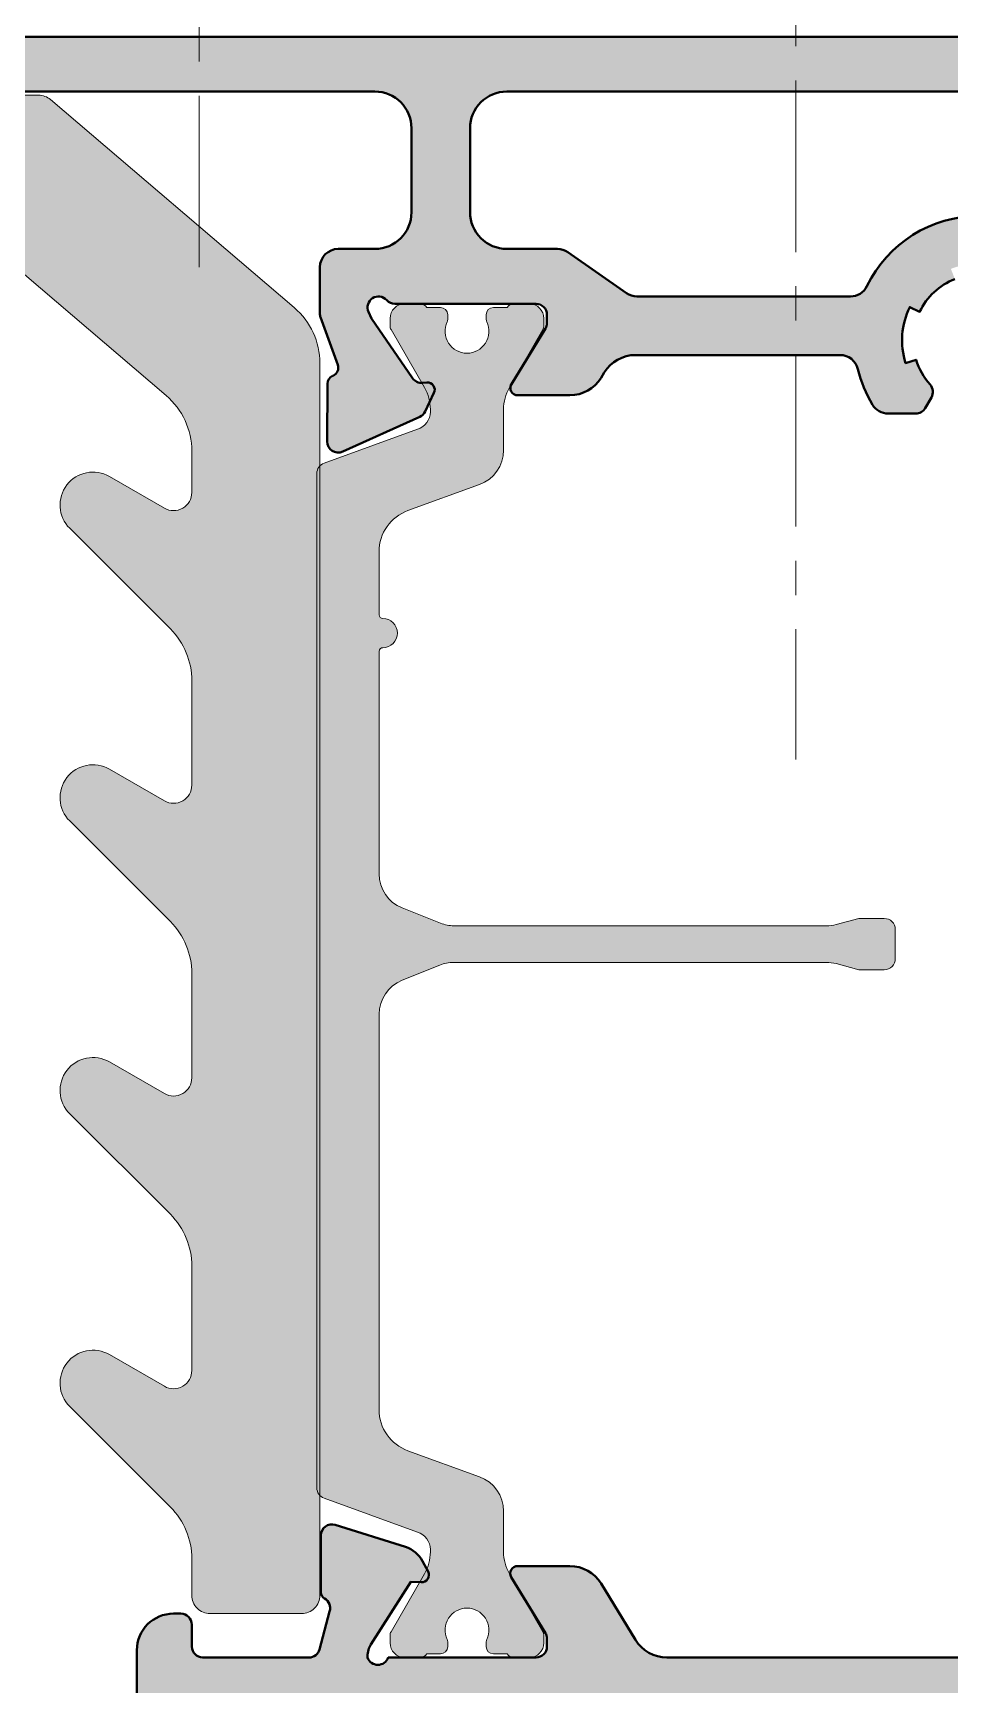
# Model space of a CAD drawing. Header units: millimetres. Extents: x -576 to 4430, y -1196 to 2690.
# Drawn here: x 66.29 to 91.33, y -716.39 to -671.24 of the extents above; entities that cross this region are included whole.
import ezdxf

# ---------------------------------------------------------------- set-up
doc = ezdxf.new("R2010")
doc.units = ezdxf.units.MM
doc.header["$LTSCALE"] = 0.25
doc.header["$MEASUREMENT"] = 0
doc.linetypes.add('CENTER', pattern=[2, 1.25, -0.25, 0.25, -0.25])
for name, color, linetype, lineweight in [('01_Aluminum', 4, 'Continuous', 40), ('01_Axis', 1, 'CENTER', 15), ('01_Fill Plastic', 253, 'Continuous', 0), ('01_Fill Polyamide', 10, 'Continuous', 0), ('01_Plastic', 3, 'Continuous', 20), ('01_Polyamide [Thin]', 201, 'Continuous', 18)]:
    doc.layers.add(name, color=color, linetype=linetype, lineweight=lineweight)
doc.layers.add('01_Fill Aluminum', color=7, linetype='Continuous', lineweight=0, true_color=0xdcdcdc)

msp = doc.modelspace()

# ---------------------------------------------------------------- hatches: boundary and pattern name
at = {"layer": '01_Fill Aluminum', "ltscale": 0.25}
h = msp.add_hatch(color=256, dxfattribs=at)
h.dxf.hatch_style = 1
h.paths.add_polyline_path([(80.27866604985957, -679.3173290119674, 0.1378721067477793), (80.3226008106767, -679.161026122414), (80.3226008106767, -678.9398327739599, 0.4142135623676329), (80.02260081068289, -678.6398327739593), (76.16981440689506, -678.6398327738874, -0.2134110148062486), (75.9462158350625, -678.5398419703573, 0.8554596718237111), (75.44852795090355, -678.8618597342983), (75.52987527951973, -679.0445688258309), (76.65434119402289, -680.6733254020891, 0.2679491924330051), (76.92538789700393, -680.8019087789474), (77.04048268040697, -680.7926069422573, -0.5773502691925145), (77.23729173614538, -681.077679206045), (76.99657252555971, -681.5851020935651, -0.1779757333222572), (76.84876139599601, -681.7300383566688), (74.73974829786766, -682.6802642290053, -0.5444665942506989), (74.31827078823426, -682.4039753469664), (74.32872788701661, -680.8250471081582, -0.3039838199159151), (74.4754639259927, -680.6085075774571, 0.4027377512036325), (74.60844645195994, -680.3111496252571), (74.14030584087504, -679.0092829997142, -0.08651792874409403), (74.12260876811615, -678.9077638065022), (74.12263144353801, -677.639823860195, -0.4142083235018026), (74.62263144196459, -677.1398328020308), (75.62264038828198, -677.139832799044, 0.4142135614982951), (76.6226403852952, -676.139832799044), (76.6226403852952, -673.8395750688045, 0.4142135623731138), (75.6226403852952, -672.8395750688045), (61.42287843453687, -672.8395750688054, 0.4142135623726933), (61.1228784345376, -673.1395750688047), (61.12287843453578, -674.5395750688043, 0.4142135623732545), (61.42287843453687, -674.839575068805), (62.32287843453832, -674.8395750688059, -0.4142135623728724), (62.62287843453578, -675.1395750688042), (62.62287843453578, -675.5395750688052, -0.41421356237305), (62.32287843453651, -675.839575068805), (59.32287843453651, -675.8395750688054, -0.4142135623727211), (58.62287843453578, -675.1395750688065, -0.4142135623737032), (58.92287843453687, -674.839575068805), (59.62287843453578, -674.8395750688054, 0.4142135623732862), (59.92287843453687, -674.5395750688043), (59.92287843453687, -673.3395750688054, 0.4142135623730744), (59.22287843453796, -672.6395750688051), (53.02287843453723, -672.6395750688047, 0.4142135623731159), (52.32287843453651, -673.339575068805), (52.32287843453651, -674.5395750688052, 0.4142135623730949), (52.6228784345376, -674.8395750688054), (53.32287843453832, -674.8395750688054, -0.4142135623737612), (53.6228784345376, -675.1395750688065, -0.414213562372429), (52.92287843453687, -675.8395750688054), (51.42287843453687, -675.8395750688054, -0.4142135623730949), (51.1228784345376, -675.5395750688061), (51.1228784345376, -671.6395750688047, -0.4142135623730949), (51.42287843453687, -671.3395750688054), (132.8228785366637, -671.3395750688054, -0.4142135623732348), (133.122878536672, -671.6395750688147), (133.1228785366702, -675.539575068823, -0.4142135623730869), (132.8228785366709, -675.8395750688231), (131.3228785366709, -675.8395750688227, -0.4142135623737403), (130.6228785366702, -675.1395750688206, -0.4142135623725037), (130.9228785366695, -674.8395750688222), (131.6228785366702, -674.8395750688227, 0.4142135623728406), (131.9228785366695, -674.5395750688239), (131.9228785366713, -673.3395750688231, 0.4142135623734309), (131.2228785366724, -672.639575068822), (125.0228785366717, -672.6395750688197, 0.4142135623732056), (124.3228785366709, -673.3395750688195), (124.3228785366709, -674.5395750688193, 0.4142135623730916), (124.622878536672, -674.8395750688195), (125.3228785366709, -674.8395750688195, -0.4142135623728767), (125.6228785366702, -675.1395750688192, -0.4142135623734905), (124.9228785366695, -675.83957506882), (121.9228785366713, -675.8395750688181, -0.4142135623729176), (121.6228785366702, -675.539575068818), (121.6228785366702, -675.1395750688174, -0.4142135623730215), (121.9228785366695, -674.8395750688186), (122.8228785366709, -674.8395750688186, 0.4142135623730199), (123.1228785366702, -674.5395750688189), (123.1228785366702, -673.1395750688183, 0.4142135623728096), (122.8228785366709, -672.8395750688186), (108.6231165859144, -672.8395750688045, 0.4142135623733812), (107.6231165859126, -673.8395750688045), (107.6231165859126, -676.139832799044, 0.4142135614982954), (108.6231165829258, -677.139832799044), (109.6231255291632, -677.1398328020308, -0.4142083235022219), (110.1231255275898, -677.6398238601963), (110.1231482030098, -678.9077638069542, -0.08651792874384324), (110.1054511302527, -679.0092830001657), (109.6373105193279, -680.3111496252558, 0.392792801985735), (109.7628647011743, -680.6053519731553), (109.7776173491193, -680.6119202752051, -0.2944133975750202), (109.9170290842731, -680.82504710816), (109.9274861830536, -682.4039753469673, -0.5486187866263892), (109.5025107430911, -682.6786882198743), (107.3969955752937, -681.7300383566688, -0.17797573332234), (107.2491844457281, -681.5851020935651), (107.0084652351425, -681.077679206045, -0.7175489517992584), (107.2537029549521, -680.7888022207375, 0.3297694723300743), (107.591415777265, -680.67332540209), (108.7158816917681, -679.0445688258309), (108.797208945477, -678.8619048232816, 0.8555309015851146), (108.2995411362072, -678.53984197038, -0.2134110148374367), (108.0759425642909, -678.6398327739593), (104.2231561605322, -678.6398327739593, 0.4142135623730951), (103.9231561605311, -678.9398327739599), (103.9231561605311, -679.1610261224108, 0.137872106747556), (103.9670909213501, -679.3173290119643), (104.893866319987, -680.8356308475912, -0.5855240683198095), (104.7231561605322, -681.1398327739593), (103.2975729271066, -681.1398327739593, -0.2848632300077674), (102.3975899285879, -680.5913819867213, 0.2837052386889449), (101.503782403769, -680.0398327739643), (95.91761167792265, -680.0398327739643, 0.3475404855726987), (95.43110742252156, -680.4244481585446, -0.07784576050837339), (95.03273299567354, -681.3984534636851, -0.2625904575075572), (94.60481321483803, -681.6398327739611), (93.85048813725643, -681.6398327739611, -0.2679491924305577), (93.59068051612212, -681.4898327739619), (93.42171671929373, -681.1971788932163, -0.3253046293168365), (93.45886064687784, -680.8461294476177, 0.1092393233083251), (93.84290953601794, -680.1703920878994), (94.12958137775331, -680.2588186402239, 0.189210208395359), (94.0149131081971, -678.728676921812), (93.74462244782535, -678.858842043547, 0.1892102083956587), (92.7804923294616, -677.9642600264), (92.89009463677121, -677.6849979018065, 0.1892102083952774), (91.35566233443478, -677.6849979018065), (91.4652646417444, -677.9642600264009, 0.1892102083956163), (90.50113452337882, -678.8588420435493), (90.23084386300889, -678.728676921813, 0.1892102083956132), (90.11617559345268, -680.258818640223), (90.40284743518805, -680.1703920879012, 0.1092393233037577), (90.78689632433179, -680.8461294475736, -0.3253046293234334), (90.824040251925, -681.1971788931972), (90.65507645508569, -681.4898327739614, -0.2679491924307232), (90.39526883395138, -681.6398327739611), (89.64094375634795, -681.6398327739611, -0.2625904575561551), (89.21302397531235, -681.3984534635205, -0.07784576048274099), (88.81464954869716, -680.424448158585, 0.3475404855950987), (88.32814529328334, -680.0398327739643), (82.7419745674406, -680.0398327739643, 0.2614125764223711), (81.88842377016681, -680.518823142122), (81.80173484137686, -680.6608424058016, -0.261412576422371), (80.94818404410125, -681.1398327739593), (79.52260081067561, -681.1398327739593, -0.5855240683201018), (79.35189065122086, -680.8356308475908)])
h.paths.add_polyline_path([(88.61289273051352, -678.4398327739649, 0.287489672951902), (89.06289090422888, -678.1577814919068, -0.6267831705389072), (95.18286606697166, -678.1577814919054, 0.287489672951751), (95.63286424068883, -678.4398327739644), (101.4670318577746, -678.4398327739649, 0.1539147210597713), (101.7538200759491, -678.3494087961097), (103.3521348354561, -677.2302567530722, -0.1539147225107782), (103.6389230564646, -677.1398327752171), (105.023098692539, -677.1398327830651, 0.4142135640337475), (106.0230986982087, -676.1398327830651), (106.0230986982087, -673.839575068805, 0.4142135623730949), (105.0230986982087, -672.8395750688045), (79.22265827299907, -672.8395750688045, 0.4142135623730949), (78.22265827299907, -673.839575068805), (78.22265827299907, -676.1398327830651, 0.4141967564981187), (79.22260089381325, -677.1398327814189), (80.60683391533621, -677.1398327752171, -0.1539147222063635), (80.89362213575168, -677.2302567530727), (82.49193689525873, -678.3494087961097, 0.1539147210597521), (82.77872511343321, -678.4398327739649)], flags=16)
h = msp.add_hatch(color=256, dxfattribs=at)
h.dxf.hatch_style = 1
h.paths.add_polyline_path([(74.12287843452305, -717.6398327741889, 0.4142135623730951), (73.82287843452377, -717.3398327741892), (70.92287843452414, -717.3398327741892, 0.4142135623730951), (70.62287843452305, -717.6398327741898), (70.62287843452305, -719.0398327741894, -0.4742974360923657), (70.26307081338837, -719.3338107469257, -0.1830809254934058), (70.05326319225333, -719.2996403953247), (69.2728784345245, -718.8490850453776, -0.2679491924310168), (69.12287843452305, -718.5892774242415), (69.12287843452305, -715.4398327741895, -0.4142135623730951), (70.12287843452305, -714.4398327741895), (70.32287843452377, -714.4398327741895, -0.414213562373095), (70.62287843452305, -714.7398327741893), (70.62287843452305, -715.3398327741887, 0.4142135623730951), (70.92287843452414, -715.6398327741894), (73.82286283377198, -715.6398327741894, 0.3405910713407194), (74.11295465764579, -715.416296711578), (74.38641016595011, -714.3788506963336, 0.3529849633643038), (74.24847197791587, -714.028365887208, -0.2715490385400059), (74.1473643712643, -713.8531209794559), (74.1473643712643, -712.3020268059012, -0.5062415994909248), (74.53708520607597, -712.015757401667), (76.45775396590489, -712.6177218518632, -0.1989123673788317), (76.92747240024346, -713.0104913930949), (77.07440167317418, -713.2915617291118, -0.5773502691906921), (76.88877704294555, -713.5840399277052), (76.6003554886529, -713.5719428059969), (75.5162922787722, -715.2800397023833, 0.1423287356552945), (75.42287937884157, -715.6015509930766), (75.42287937884157, -715.6398327741894, 0.7071067811867222), (75.98856480379163, -715.6398327741894), (80.02287937884194, -715.6398327741894, 0.4142135623730951), (80.32287937884121, -715.3398327741896), (80.32287937884121, -715.1202175319157, 0.1316524975848087), (80.28268699997807, -714.9702175319184), (79.34911894813831, -713.4398327741891, -0.5773502691902034), (79.52232402889513, -713.1398327741894), (80.94751227376128, -713.1398327741894, -0.2614866908333222), (81.80120761292073, -713.6190600138638), (82.74158397335395, -715.160605534515, 0.261486690833315), (83.59527931251341, -715.6398327741889), (100.6504775565327, -715.6398327741894, 0.2614866908333646), (101.5041728956921, -715.1606055345154), (102.4445492561254, -713.6190600138638, -0.2614866908332722), (103.2982445952848, -713.1398327741894), (104.723432840151, -713.1398327741889, -0.5935689061802397), (104.891606262313, -713.448081100173), (103.9706173569621, -714.957845042943, 0.1439605782764234), (103.9228774902049, -715.1202175319189), (103.9228774902049, -715.3398327741887, 0.4142135623730999), (104.222877490206, -715.6398327741894), (108.2571920652563, -715.6398327741894, 0.7071067811867222), (108.8228774902045, -715.6398327741894), (108.8228774902045, -715.6015509930761, 0.1423287356552947), (108.7294645902739, -715.2800397023833), (107.6454013803932, -713.5719428059969), (107.3569798261024, -713.5840399277052, -0.5773502691890878), (107.1713551958737, -713.2915617291127), (107.3182844688008, -713.0104913930985, -0.198912367380223), (107.788002903143, -712.6177218518632), (109.7086716629719, -712.015757401667, -0.5062415994908254), (110.0983924977818, -712.3020268059007), (110.0983924977818, -713.8559254958744, -0.2677884243583146), (109.9972848911302, -714.0283658872075, 0.3273263733949046), (109.8523154280765, -714.3521751749716), (110.1328022114021, -715.4162967115789, 0.3405910713408985), (110.4228940352777, -715.6398327741903), (113.3228784345238, -715.6398327741894, 0.414213562373005), (113.622878434523, -715.3398327741896), (113.622878434523, -714.7398327741897, -0.4142135623737611), (113.9228784345241, -714.4398327741891), (114.1228784345267, -714.4398327741895, -0.4142135623724291), (115.122878434523, -715.4398327741895), (115.122878434523, -718.5892774242433, -0.2679491924310176), (114.9728784345234, -718.849085045378), (114.1924936767964, -719.2996403953242, -0.1830809254919548), (113.9826860556595, -719.3338107469252, -0.4742974360931694), (113.622878434523, -719.0398327741885), (113.622878434523, -717.6398327741889, 0.4142135623730939), (113.3228784345238, -717.3398327741892), (110.4228784345241, -717.3398327741892, 0.4142135623730951), (110.122878434523, -717.6398327741898), (110.122878434523, -731.5398327741885, 0.4142135623730951), (110.4228784345241, -731.8398327741892), (113.3228784345238, -731.8398327741892, 0.4142135623730951), (113.622878434523, -731.5398327741894), (113.622878434523, -729.6398327741898, -0.4742974360917166), (113.9826860556595, -729.3458548014531, -0.1830809254934243), (114.1924936767946, -729.3800251530537), (114.9728784345234, -729.8305805030003, -0.2679491924311358), (115.122878434523, -730.0903881241355), (115.122878434523, -733.3398327741896, -0.4142135623730951), (114.8228784345238, -733.6398327741894), (69.42287843452414, -733.6398327741894, -0.4142135623730951), (69.12287843452305, -733.3398327741887), (69.12287843452305, -730.0903881241373, -0.267949192431135), (69.2728784345245, -729.8305805030008), (70.05326319225333, -729.3800251530541, -0.1830809254922483), (70.26307081338655, -729.3458548014531, -0.4742974360934722), (70.62287843452305, -729.6398327741889), (70.62287843452305, -731.5398327741885, 0.4142135623730951), (70.92287843452414, -731.8398327741892), (73.82287843452377, -731.8398327741892, 0.4142135623730951), (74.12287843452305, -731.5398327741894)])
h.paths.add_polyline_path([(75.72287843452341, -720.8944263529373, 0.5594340831480347), (76.44906891071605, -721.3403387529464, -0.3536631754719269), (80.99875331356907, -722.3121421286795, -0.460949702266015), (80.8601215731569, -723.059742450076), (80.33251641392326, -723.3643554307849, -0.3586057923506222), (79.7056629563458, -723.2599480719908, 0.1395160515611566), (78.7418643007868, -722.6333876208522), (78.83029085310864, -722.3467157791164, 0.1892102083955362), (77.0815574606413, -722.4777652300376), (77.21172258237584, -722.7480558904084, 0.189210208395543), (76.16804356237026, -723.8728743618343), (75.88878143777674, -723.7632720545238, 0.189210208395456), (75.88878143777674, -725.5169089714822), (76.16804356237026, -725.4073066641726, 0.1892102083955119), (77.21172258237584, -726.5321251355984), (77.0815574606413, -726.8024157959693, 0.1892102083955409), (78.83029085310864, -726.93346524689), (78.7418643007868, -726.6467934051542, 0.1395160515610203), (79.7056629563458, -726.0202329540151, -0.3586057923507588), (80.33251641392326, -725.9158255952206), (80.8601215731569, -726.2204385759295, -0.460949702265669), (80.99875331356907, -726.9680388973242, -0.3536631754721924), (76.44906891071605, -727.9398422730604, 0.5594340831479676), (75.72287843452341, -728.3857546730695), (75.72287843452341, -731.7898327741894, 0.4142135623730951), (76.07287843452377, -732.1398327741894), (108.1728784345241, -732.1398327741894, 0.4142135623732509), (108.5228784345245, -731.789832774189), (108.5228784345227, -728.3857546730704, 0.559434083147704), (107.7966879583337, -727.9398422730632, -0.3536631754722028), (103.2470035554788, -726.9680388973251, -0.4609497022651223), (103.385635295891, -726.2204385759304), (103.9132404551228, -725.915825595221, -0.358605792351154), (104.5400939127039, -726.0202329540151, 0.1395160515610036), (105.5038925682611, -726.6467934051542), (105.4154660159375, -726.93346524689, 0.1892102083955443), (107.1641994084048, -726.8024157959693), (107.0340342866702, -726.5321251355984, 0.1892102083955134), (108.0777133066758, -725.4073066641726), (108.3569754312693, -725.5169089714822, 0.1892102083954612), (108.3569754312693, -723.7632720545238), (108.0777133066758, -723.8728743618343, 0.1892102083955367), (107.0340342866702, -722.7480558904084), (107.1641994084066, -722.4777652300376, 0.1892102083955192), (105.4154660159375, -722.3467157791164), (105.5038925682611, -722.6333876208522, 0.1395160515612087), (104.5400939127003, -723.2599480719908, -0.3586057923508513), (103.9132404551228, -723.3643554307845), (103.385635295891, -723.0597424500764, -0.4609497022651642), (103.2470035554807, -722.3121421286813, -0.3536631754721377), (107.7966879583337, -721.3403387529437, 0.5594340831476671), (108.5228784345227, -720.8944263529364), (108.5228784345245, -717.4898327741897, 0.414213562373252), (108.1728784345241, -717.1398327741894), (76.07287843452377, -717.1398327741894, 0.4142135623730951), (75.72287843452341, -717.4898327741888)], flags=16)
at = {"layer": '01_Fill Plastic'}
msp.add_hatch(color=256, dxfattribs=at).paths.add_polyline_path([(70.62287853675389, -683.7931649069227, -0.5773502691894726), (69.87287853675407, -684.2261776088149), (68.37287853672808, -683.3601522050159, 0.8769764629926796), (67.28648243366048, -684.7759711714899), (70.03709209912685, -687.5265808369559, -0.1989123673793479), (70.62287853675389, -688.9407943993266), (70.62287853675753, -691.7931649069204, -0.577350269189966), (69.87287853675456, -692.2261776088151), (68.37287853672808, -691.3601522050159, 0.8769764629926796), (67.28648243366048, -692.7759711714899), (70.03709209912685, -695.5265808369559, -0.1989123673783534), (70.62287853675389, -696.9407943993189), (70.62287853676844, -699.7931649069153, -0.5773502691912414), (69.87287853675728, -700.2261776088167), (68.37287853672808, -699.3601522050159, 0.8769764629926796), (67.28648243366048, -700.7759711714899), (70.03709209914645, -703.5265808369754, -0.1989123673793478), (70.62287853677572, -704.9407943993515), (70.62287853677935, -707.7931649069292, -0.5773502691900414), (69.87287853677938, -708.226177608822), (68.37287853675366, -707.3601522050228, 0.8769764629927447), (67.28648243368583, -708.7759711714966), (70.03709209912701, -711.5265808369378, -0.1989123673796578), (70.62287853675389, -712.9407943993108), (70.62287853675389, -713.9395750684265, 0.414213562373098), (71.12287853675386, -714.4395750684265), (73.62287853676992, -714.4395750684265, 0.4142135623732049), (74.12287853677026, -713.9395750684259), (74.12287853676922, -711.2113737405133, -0.1957462587755326), (74.03758058754192, -711.0018432430647), (74.03758058026233, -683.2778223148072, -0.1957462679173291), (74.12287853675859, -683.0682918097532), (74.12287853675753, -680.2662941463585, 0.2194269073864425), (73.42165838549522, -678.745382937737), (66.76313546972162, -673.0593472662663, 0.1785576238053271), (66.43844050753735, -672.939575068422), (62.12287853675571, -672.939575068422, 0.5374960889882205), (61.66273332462892, -673.6351930219865, 0.3275063616234573), (61.79818357457135, -674.2110387777069), (69.9216583854916, -681.148067925984, -0.2194269073865217), (70.62287853675389, -682.6689791346065)])
at = {"layer": '01_Fill Polyamide', "ltscale": 0.25}
h = msp.add_hatch(color=256, dxfattribs=at)
h.dxf.hatch_style = 1
edge = h.paths.add_edge_path()
edge.add_line((88.83758058345575, -695.439838532406), (88.21835845624537, -695.6057586015021))
edge.add_arc((87.95953941088804, -694.6398327752787), 1.000000000002502, 270.00000001502156, 285.00000001507595, ccw=False)
edge.add_line((87.95953941115022, -695.6398327752812), (77.78348297770845, -695.6398327779528))
edge.add_arc((77.78348297744475, -694.6398327779498), 1.00000000000307, 248.26062458268018, 270.0000000151087, ccw=False)
edge.add_line((77.41309777912738, -695.5687110287844), (76.36719538481793, -695.1516630837058))
edge.add_arc((76.73758058313501, -694.2227848328746), 0.9999999999997968, 180.0000000150663, 248.26062458262288, ccw=False)
edge.add_line((75.73758058313524, -694.2227848331376), (75.73758058153817, -688.1398327784835))
edge.add_arc((75.8375805815378, -688.1398327784569), 0.09999999999962483, 90.00000001520971, 180.0000000152422, ccw=False)
edge.add_arc((75.83758058140718, -687.6398327784573), 0.3999999999999773, 270.0000000149064, 360.0000000150631)
edge.add_arc((75.83758058140711, -687.6398327784572), 0.4000000000000909, 1.50468225314387e-08, 90.00000001504682)
edge.add_arc((75.8375805812758, -687.1398327784575), 0.09999999999956799, 180.0000000149165, 270.0000000150468, ccw=False)
edge.add_line((75.73758058127623, -687.1398327784835), (75.7375805808233, -685.4176152454501))
edge.add_arc((76.93758058082368, -685.4176152451352), 1.200000000000372, 110.00000001503099, 180.000000015036, ccw=False)
edge.add_line((76.52715640853694, -684.2899841002994), (78.47960072366641, -683.5793524849495))
edge.add_arc((78.13758058009373, -682.6396598642536), 0.9999999999998441, 290.0000000150644, 360.0000000150663)
edge.add_line((79.13758058009353, -682.6396598639907), (79.13758057980249, -681.5278324074319))
edge.add_arc((80.33758057980329, -681.5278324071178), 1.200000000000799, 150.0183606461341, 180.000000014998, ccw=False)
edge.add_line((79.29815787638745, -680.9281654632017), (80.21081769643843, -679.3462217741529))
edge.add_arc((80.03758057920011, -679.2462772834996), 0.2000000000024948, 330.0183606463049, 360.000000015112)
edge.add_line((80.23758057920259, -679.2462772834468), (80.23758057914984, -679.0398327773081))
edge.add_arc((79.83758057914861, -679.0398327774147), 0.4000000000012278, 1.527480469096254e-08, 90.00000001514454)
edge.add_line((79.83758057904288, -678.6398327774135), (79.41078565980115, -678.6398327775258))
edge.add_arc((79.41078565985381, -678.839832777527), 0.2000000000011823, 90.00000001508754, 150.0000000149649)
edge.add_line((79.2375805790698, -678.7398327775717), (78.8625805790698, -678.7398327776704))
edge.add_arc((78.86258057912202, -678.9398327776705), 0.2000000000001592, 90.00000001496133, 180.000000014884)
edge.add_line((78.66258057912182, -678.9398327777225), (78.66258057915275, -679.0516390462607))
edge.add_arc((78.86258057915234, -679.0516390462108), 0.1999999999995907, 180.0000000142977, 205.0078332490011)
edge.add_arc((78.13758057924097, -679.3898327778608), 0.5999999999996878, -89.99999998494093, 25.00783324978488, ccw=False)
edge.add_arc((78.13758057924116, -679.3898327778601), 0.6000000000003638, 154.9921667803617, 270.0000000150414, ccw=False)
edge.add_arc((77.41258057915209, -679.0516390465895), 0.1999999999995598, 334.9921667805737, 360.0000000152422)
edge.add_line((77.61258057915165, -679.0516390465363), (77.61258057912255, -678.939832777998))
edge.add_arc((77.41258057912273, -678.9398327780503), 0.1999999999998181, 1.498168477157937e-08, 90.0000000148514)
edge.add_line((77.41258057907089, -678.7398327780505), (77.03758057906907, -678.7398327781488))
edge.add_arc((76.86437549833869, -678.839832778194), 0.1999999999996817, 30.00000001502786, 90.00000001486768)
edge.add_line((76.86437549828679, -678.6398327781943), (76.43758057904324, -678.6398327783062))
edge.add_arc((76.4375805791486, -679.0398327783057), 0.3999999999995225, 90.0000000150916, 180.0000000150631)
edge.add_line((76.03758057914911, -679.0398327784109), (76.03758057920368, -679.2462772845496))
edge.add_arc((76.2375805792046, -679.2462772844968), 0.2000000000009265, 180.000000015112, 209.9816393840372)
edge.add_line((76.06434346202059, -679.3462217752411), (76.97700328290284, -680.9281654638129))
edge.add_arc((75.93758057980148, -681.5278324082744), 1.200000000000999, 1.5106479622772895e-08, 29.981639383928382, ccw=False)
edge.add_line((77.13758057980249, -681.527832407958), (77.13758057981886, -681.5898955809402))
edge.add_arc((76.63758057981859, -681.5898955810712), 0.50000000000027, -72.59827930782319, 1.5020816590549657e-08, ccw=False)
edge.add_line((76.78711530462988, -682.0670112547563), (74.23497453718937, -682.9959145285205))
edge.add_arc((74.33758058026163, -683.2778223147284), 0.2999999999992639, 110.0000000152042, 180.0000000151771)
edge.add_line((74.03758058026233, -683.2778223148078), (74.03758058754192, -711.0018432430646))
edge.add_arc((74.33758058754196, -711.0018432429861), 0.3000000000000398, 180.0000000150034, 250.0000000150116)
edge.add_line((74.23497454461813, -711.2837510292487), (76.7871153125443, -712.2126543016728))
edge.add_arc((76.63758058798422, -712.6897699754363), 0.500000000000038, 1.5125010577321518e-08, 72.5982793379801, ccw=False)
edge.add_line((77.1375805879843, -712.6897699753043), (77.13758058800067, -712.7518331482869))
edge.add_arc((75.93758058800033, -712.7518331486002), 1.200000000000344, -29.981639353872083, 1.495988044553087e-08, ccw=False)
edge.add_line((76.97700329141571, -713.3515000925162), (76.06434347136474, -714.9334437815677))
edge.add_arc((76.23758058859902, -715.0333882722199), 0.1999999999984308, 150.0183606460092, 180.0000000149165)
edge.add_line((76.03758058860058, -715.033388272272), (76.03758058865515, -715.2398327784116))
edge.add_arc((76.43758058865419, -715.2398327783071), 0.3999999999990393, 180.0000000149654, 270.0000000149369)
edge.add_line((76.43758058875846, -715.6398327783062), (76.86437550800201, -715.6398327781943))
edge.add_arc((76.86437550794872, -715.4398327781947), 0.1999999999995907, 270.0000000152667, 330.0000000150759)
edge.add_line((77.03758058873154, -715.5398327781489), (77.41258058873336, -715.5398327780498))
edge.add_arc((77.41258058868091, -715.3398327780494), 0.2000000000003865, 270.0000000150265, 360.0000000149491)
edge.add_line((77.61258058868134, -715.3398327779972), (77.61258058865042, -715.2280265094595))
edge.add_arc((77.4125805886508, -715.2280265095094), 0.1999999999996191, 1.429773829289106e-08, 25.0078332489977)
edge.add_arc((78.13758058856236, -714.8898327778595), 0.5999999999997943, 90.00000001507527, 205.0078332497683, ccw=False)
edge.add_arc((78.13758058856229, -714.8898327778597), 0.6000000000000227, -25.00783321964002, 90.00000001506862, ccw=False)
edge.add_arc((78.86258058865056, -715.2280265091301), 0.1999999999990481, 154.9921667805413, 180.0000000152748)
edge.add_line((78.66258058865151, -715.2280265091835), (78.66258058868061, -715.3398327777221))
edge.add_arc((78.86258058867998, -715.3398327776694), 0.1999999999993634, 180.000000015112, 270.0000000149817)
edge.add_line((78.86258058873227, -715.5398327776687), (79.23758058873227, -715.539832777571))
edge.add_arc((79.41078566946362, -715.4398327775241), 0.2000000000013144, 210.0000000152843, 270.0000000151119)
edge.add_line((79.41078566951637, -715.6398327775254), (79.8375805887581, -715.6398327774135))
edge.add_arc((79.83758058865276, -715.2398327774122), 0.4000000000013415, 270.0000000150896, 360.0000000149328)
edge.add_line((80.23758058865405, -715.2398327773079), (80.23758058859949, -715.0333882711701))
edge.add_arc((80.03758058859977, -715.0333882712199), 0.1999999999997186, 1.426516941294572e-08, 29.98163938310346)
edge.add_line((80.2108177057844, -714.933443780479), (79.29815788490032, -713.3515000919086))
edge.add_arc((80.3375805880012, -712.7518331474472), 1.200000000000524, 180.0000000150577, 209.9816393839352, ccw=False)
edge.add_line((79.13758058800067, -712.7518331477626), (79.13758058770964, -711.6400056912038))
edge.add_arc((78.13758058770915, -711.640005691467), 1.000000000000483, 1.507939141137302e-08, 70.00000001507506)
edge.add_line((78.47960073078775, -710.7003130705906), (76.52715641528539, -709.9896814562661))
edge.add_arc((76.93758058697917, -708.8620503112145), 1.200000000000399, 180.0000000150957, 250.000000015099, ccw=False)
edge.add_line((75.73758058697877, -708.8620503115307), (75.73758058414296, -698.0564841224426))
edge.add_arc((76.73758058414316, -698.0564841221798), 1.000000000000199, 111.93846891940191, 180.0000000150598, ccw=False)
edge.add_line((76.363969927791, -697.128898504859), (77.39841524611529, -696.7122471606352))
edge.add_arc((77.77202590246863, -697.639832777958), 1.000000000002384, 90.0000000150867, 111.9384689194232, ccw=False)
edge.add_line((77.77202590220531, -696.6398327779556), (87.95949643792574, -696.6398327752812))
edge.add_arc((87.95949643818886, -697.6398327752734), 0.9999999999921556, 75.00000001484568, 90.00000001507613, ccw=False)
edge.add_line((88.21831548303908, -696.6739069489248), (88.83758058382318, -696.8398385324075))
edge.add_line((88.83758058382318, -696.8398385324075), (89.53758058382209, -696.8398385322238))
edge.add_arc((89.53758058374285, -696.5398385322235), 0.3000000000002956, 270.0000000151337, 360.0000000150903)
edge.add_line((89.83758058374315, -696.5398385321445), (89.83758058353396, -695.7398385321429))
edge.add_arc((89.53758058353469, -695.7398385322211), 0.2999999999992724, 1.493825959835106e-08, 90.00000001493828)
edge.add_line((89.53758058345647, -695.4398385322219), (88.83758058345575, -695.439838532406))

# ---------------------------------------------------------------- linework, layer by layer
at = {"layer": '01_Aluminum'}
for points in [[(51.42287843453687, -671.3395750688054), (132.8228785366709, -671.3395750688054, -0.4142135623734899)], [(91.4652646417444, -677.9642600264009, 0.1892102083956162), (90.50113452337882, -678.8588420435493), (90.23084386300889, -678.728676921813, 0.1892102083956132), (90.11617559345268, -680.258818640223), (90.40284743518805, -680.1703920879012, 0.1092393233067177), (90.78689632434634, -680.8461294475895, -0.3253046293262481), (90.82404025191227, -681.1971788932182), (90.65507645508569, -681.4898327739605, -0.2679491924309318), (90.39526883395138, -681.6398327739611), (89.64094375649529, -681.6398327739611, -0.2625904575025332), (89.21302397543968, -681.3984534637324, -0.07784576050121346), (88.81464954869534, -680.4244481585823, 0.3475404855940225), (88.32814529328334, -680.0398327739643), (82.7419745674406, -680.0398327739643, 0.261412576423144), (81.88842377016499, -680.5188231421247), (81.80173484137686, -680.6608424057998, -0.2614125764229657), (80.94818404410125, -681.1398327739593), (79.52260081067561, -681.1398327739593, -0.585524068319813), (79.35189065122086, -680.8356308475908), (80.27866604985957, -679.3173290119661, 0.1378721067477359), (80.3226008106767, -679.1610261224126), (80.3226008106767, -678.9398327739594, 0.414213562373095), (80.02260081067561, -678.6398327739593), (76.1698144068987, -678.6398327738874, -0.2134110148104315), (75.9462158350625, -678.5398419703573, 0.8554596718300719), (75.44852795090537, -678.8618597343024), (75.52987527951973, -679.0445688258309), (76.65434119402289, -680.6733254020886, 0.2679491924315652), (76.92538789700211, -680.8019087789474), (77.04048268040879, -680.7926069422568, -0.5773502691878853), (77.23729173614538, -681.0776792060445), (76.99657252555971, -681.5851020935655, -0.1779757333230457), (76.84876139599419, -681.7300383566693), (74.74324622819859, -682.6786882198743, -0.5486187866271021), (74.31827078823426, -682.4039753469664), (74.32872788701661, -680.8250471081586, -0.2944133975742932), (74.46813962216856, -680.6119202752046), (74.48289227011537, -680.6053519731553, 0.3927928019856607), (74.60844645195994, -680.3111496252562), (74.14030584087504, -679.0092829997169, -0.08651792874400371), (74.12260876811615, -678.9077638065054), (74.12263144353801, -677.6398238601954, -0.4142083230642817), (74.62263144121698, -677.1398328020308), (75.62264038828198, -677.139832799044, 0.4142135614981541), (76.6226403852952, -676.139832799044), (76.6226403852952, -673.8395750688045, 0.414213562373095), (75.6226403852952, -672.8395750688045), (61.42287843453687, -672.8395750688054, 0.4142135623726509)], [(79.22260090410873, -677.1398327814189), (80.60683391533621, -677.1398327752171, -0.1539147222064917), (80.89362213575168, -677.2302567530727), (82.49193689525691, -678.3494087961093, 0.1539147210598488), (82.77872511343139, -678.4398327739649), (88.61289273051534, -678.4398327739649, 0.2874896729518662), (89.06289090422888, -678.157781491905, -0.6267831705387554), (95.18286606697166, -678.1577814919059, 0.2874896729517554), (95.63286424068883, -678.439832773964), (101.4670318577746, -678.4398327739649, 0.1539147210598487), (101.7538200759491, -678.3494087961093), (103.3521348354543, -677.2302567530727, -0.1539147222065911), (103.6389230558698, -677.1398327752171), (105.023098692539, -677.1398327830651, 0.4142135640337381), (106.0230986982087, -676.1398327830651), (106.0230986982087, -673.8395750688054, 0.4142135623732282), (105.0230986982087, -672.8395750688045), (79.22265827299907, -672.8395750688045, 0.4142135623732282), (78.22265827299907, -673.8395750688054), (78.22265827299907, -676.1398327830651, 0.414213564033738), (79.22265827866886, -677.1398327830651)], [(69.12287843452305, -718.5892774242428), (69.12287843452305, -715.4398327741895, -0.414213562373095), (70.12287843452305, -714.4398327741895), (70.32287843452377, -714.4398327741895, -0.414213562372762), (70.62287843452305, -714.7398327741893), (70.62287843452305, -715.3398327741892, 0.414213562373095), (70.92287843452414, -715.6398327741894), (73.82286283377198, -715.6398327741894, 0.3405910713410623), (74.11295465764579, -715.4162967115766), (74.38641016595011, -714.3788506963336, 0.3529849633647457), (74.24847197791587, -714.0283658872075, -0.271549038539378), (74.1473643712643, -713.8531209794559), (74.1473643712643, -712.3020268059012, -0.5062415994911154), (74.53708520607597, -712.015757401667), (76.45775396590489, -712.6177218518632, -0.1989123673795998), (76.92747240024528, -713.0104913930976), (77.07440167317418, -713.2915617291122, -0.5773502691894141), (76.88877704294555, -713.5840399277052), (76.6003554886529, -713.5719428059969), (75.5162922787722, -715.2800397023829, 0.1423287356553772), (75.42287937884157, -715.6015509930761), (75.42287937884157, -715.6398327741894, 0.7071067811867221), (75.98856480379163, -715.6398327741894), (80.02287937884194, -715.6398327741894, 0.4142135623729842), (80.32287937884121, -715.3398327741892), (80.32287937884121, -715.1202175319189, 0.1316524975875213), (80.28268699997807, -714.9702175319184), (79.34911894813831, -713.4398327741891, -0.5773502691908554), (79.52232402889513, -713.1398327741894), (80.94751227376128, -713.1398327741894, -0.2614866908332841), (81.80120761292073, -713.6190600138638), (82.74158397335395, -715.160605534515, 0.2614866908333164), (83.59527931251341, -715.6398327741889), (100.6504775565327, -715.6398327741894, 0.2614866908333941)]]:
    msp.add_lwpolyline(points, format="xyb", dxfattribs=at)
at = {"layer": '01_Axis', "ltscale": 15}
for p, q in [((87.12465531275438, -665.0375055804674), (87.12465531275393, -691.093996089044)), ((70.82287853674552, -677.6395750687783), (70.82287853674552, -665.0873486289132))]:
    msp.add_line(p, q, dxfattribs=at)
at = {"layer": '01_Plastic'}
msp.add_lwpolyline([(62.12287853675571, -672.939575068422), (66.43844050753705, -672.939575068422, -0.1785576238053479), (66.76313546972142, -673.0593472662662), (73.421658385495, -678.7453829377367, -0.2194269073864185), (74.12287853675753, -680.2662941463581), (74.12287853677026, -713.9395750684256, -0.4142135623732282), (73.62287853677026, -714.4395750684265), (71.12287853675389, -714.4395750684265, -0.4142135623731258), (70.62287853675389, -713.9395750684265), (70.62287853675389, -712.9407943993114, 0.1989123673796871), (70.03709209912722, -711.526580836938), (67.2864824336857, -708.7759711714965, -0.8769764629927917), (68.37287853675389, -707.3601522050229), (69.87287853677935, -708.226177608822, 0.577350269189534), (70.62287853677935, -707.79316490693), (70.62287853677572, -704.9407943993268, 0.1989123673796719), (70.03709209912722, -703.5265808369562), (67.28648243366024, -700.7759711714897, -0.8769764629927085), (68.37287853672842, -699.3601522050161), (69.87287853675389, -700.2261776088147, 0.5773502691895765), (70.62287853676844, -699.7931649069218), (70.62287853675389, -696.9407943993295, 0.1989123673796693), (70.03709209912722, -695.5265808369562), (67.28648243366024, -692.7759711714897, -0.8769764629927085), (68.37287853672842, -691.3601522050161), (69.87287853675389, -692.2261776088147, 0.5773502691895611), (70.62287853675753, -691.7931649069218), (70.62287853675389, -688.9407943993295, 0.1989123673796693), (70.03709209912722, -687.5265808369562), (67.28648243366024, -684.7759711714897, -0.8769764629927085), (68.37287853672842, -683.3601522050161), (69.87287853675389, -684.2261776088147, 0.5773502691896099), (70.62287853675389, -683.7931649069227), (70.62287853675389, -682.6689791346065, 0.2194269073865619), (69.92165838549136, -681.1480679259838), (61.79818357457134, -674.2110387777069, -0.2194269073865277)], format="xyb", dxfattribs=at)
at = {"layer": '01_Polyamide [Thin]'}
for points in [[(88.83758048660002, -695.4398385315434), (88.21835835934598, -695.6057586004771, -0.06554346281547793), (87.95953931424174, -695.6398327741884), (77.78348288079997, -695.639832774188, -0.09514144061905352), (77.41309768223891, -695.5687110249222), (76.3671952880386, -695.151663079569, -0.3069745981716776), (75.73758048659965, -694.2227848288352), (75.73758048659965, -688.1398327741812, -0.414213562373428), (75.83758048660002, -688.0398327741813, 0.4142135623738609), (76.23758048659965, -687.6398327741812, 0.414213562373095), (75.83758048660002, -687.2398327741815, -0.414213562373761), (75.73758048659965, -687.1398327741812), (75.73758048659965, -685.4176152411477, -0.315298788879), (76.52715631460796, -684.2899840962044), (78.47960062992479, -683.5793524813674, 0.3152987888790001), (79.13758048659929, -682.639659860581), (79.13758048659929, -681.5278324040222, -0.1315709965249859), (79.29815778334068, -680.9281654598348), (80.21081760381003, -679.3462217710252, 0.1315709965247348), (80.23758048659965, -679.2462772803264), (80.23758048659965, -679.0398327741876, 0.4142135623724291), (79.8375804865982, -678.639832774188), (79.41078556735647, -678.639832774188, 0.2679491924305908), (79.23758048659965, -678.7398327741884), (78.86258048659965, -678.7398327741888, 0.4142135623726289), (78.66258048659893, -678.9398327741882), (78.66258048659893, -679.0516390427264, 0.1095524006941904), (78.68133048660002, -679.136187475592, -0.548663253658335), (78.13758048659929, -679.9898327741884, -0.5486632536580673), (77.59383048659856, -679.1361874755916, 0.1095524006940403), (77.61258048659965, -679.0516390427264), (77.61258048659965, -678.9398327741882, 0.4142135623724291), (77.41258048659893, -678.7398327741884), (77.03758048659893, -678.7398327741879, 0.2679491924304317), (76.86437540584211, -678.639832774188), (76.43758048659856, -678.639832774188, 0.4142135623729618), (76.03758048659893, -679.0398327741876), (76.03758048659893, -679.2462772803264, 0.1315709965252515), (76.06434336939037, -679.3462217710247), (76.9770031898579, -680.9281654598361, -0.1315709965247978), (77.13758048659929, -681.5278324040231), (77.13758048659929, -681.5898955770057, -0.3278082351965059), (76.7871152112848, -682.0670112507299), (74.23497444360237, -682.9959145238239, 0.3152987888788357), (74.03758048659893, -683.2778223100594), (74.03758048659893, -711.0018432383162, 0.315298788879), (74.23497444360237, -711.2837510245521), (76.7871152112848, -712.212654297646, -0.3278082351965178), (77.13758048659929, -712.6897699713699), (77.13758048659929, -712.7518331443524, -0.1315709965248435), (76.9770031898579, -713.3515000885394), (76.06434336939037, -714.9334437773513, 0.1315709965251734), (76.03758048659893, -715.0333882680487), (76.03758048659893, -715.2398327741884, 0.4142135623729618), (76.43758048659856, -715.639832774188), (76.86437540584211, -715.639832774188, 0.2679491924302816), (77.03758048659893, -715.5398327741881), (77.41258048659893, -715.5398327741876, 0.4142135623726289), (77.61258048659965, -715.3398327741874), (77.61258048659965, -715.2280265056496, 0.1095524006941754), (77.59383048659856, -715.143478072784, -0.5486632536581413), (78.13758048659929, -714.2898327741876, -0.5486632536582153), (78.68133048660002, -715.143478072784, 0.1095524006943278), (78.66258048659893, -715.2280265056492), (78.66258048659893, -715.3398327741878, 0.4142135623724291), (78.86258048659965, -715.5398327741872), (79.23758048659965, -715.5398327741876, 0.2679491924302906), (79.41078556735647, -715.6398327741875), (79.8375804865982, -715.639832774188, 0.4142135623723292), (80.23758048659965, -715.2398327741874), (80.23758048659965, -715.0333882680496, 0.1315709965248759), (80.21081760381003, -714.9334437773513), (79.29815778334068, -713.3515000885412, -0.1315709965250451), (79.13758048659929, -712.7518331443533), (79.13758048659929, -711.6400056877945, 0.3152987888789665), (78.47960062992479, -710.7003130670086), (76.52715631460796, -709.9896814521711, -0.315298788879), (75.73758048659965, -708.8620503072283), (75.73758048659965, -698.0564841181402, -0.3060242807840278), (76.36396983049144, -697.1288985007217), (77.39841514892669, -696.712247156769, -0.09601808590843769), (77.7720258050349, -696.6398327741875), (87.9594963407535, -696.639832774188, -0.06554346281624833), (88.21831538585957, -696.6739069478998), (88.83758048660002, -696.8398385315448), (89.53758048659893, -696.8398385315453, 0.4142135623728619), (89.83758048660002, -696.5398385315447), (89.83758048660002, -695.7398385315431, 0.414213562373095), (89.53758048660075, -695.4398385315434)], [(88.83758058345575, -695.439838532406), (88.21835845624537, -695.6057586015021, -0.06554346281547793), (87.95953941115022, -695.6398327752812), (77.78348297770845, -695.6398327779528, -0.09514144061905352), (77.41309777912738, -695.5687110287844), (76.36719538481793, -695.1516630837058, -0.3069745981716776), (75.73758058313524, -694.2227848331376), (75.73758058153817, -688.1398327784835, -0.414213562373428), (75.83758058151125, -688.0398327784573, 0.4142135623738609), (76.2375805814072, -687.6398327783521, 0.414213562373095), (75.83758058130206, -687.2398327784571, -0.414213562373761), (75.73758058127623, -687.1398327784835), (75.7375805808233, -685.4176152454501, -0.315298788879), (76.52715640853694, -684.2899841002994), (78.47960072366641, -683.5793524849495, 0.3152987888790001), (79.13758058009353, -682.6396598639907), (79.13758057980249, -681.5278324074319, -0.1315709965249859), (79.29815787638745, -680.9281654632017), (80.21081769643843, -679.3462217741529, 0.1315709965247348), (80.23758057920259, -679.2462772834468), (80.23758057914984, -679.0398327773081, 0.4142135623724291), (79.83758057904288, -678.6398327774135), (79.41078565980115, -678.6398327775258, 0.2679491924305908), (79.2375805790698, -678.7398327775717), (78.8625805790698, -678.7398327776704, 0.4142135623726289), (78.66258057912182, -678.9398327777225), (78.66258057915275, -679.0516390462607, 0.1095524006941904), (78.68133057917385, -679.1361874791213, -0.548663253658335), (78.13758057939867, -679.9898327778604, -0.5486632536580673), (77.59383057917421, -679.1361874794064, 0.1095524006940403), (77.61258057915165, -679.0516390465363), (77.61258057912255, -678.939832777998, 0.4142135623724291), (77.41258057907089, -678.7398327780505), (77.03758057906907, -678.7398327781488, 0.2679491924304317), (76.86437549828679, -678.6398327781943), (76.43758057904324, -678.6398327783062, 0.4142135623729618), (76.03758057914911, -679.0398327784109), (76.03758057920368, -679.2462772845496, 0.1315709965252515), (76.06434346202059, -679.3462217752411), (76.97700328290284, -680.9281654638129, -0.1315709965247978), (77.13758057980249, -681.527832407958), (77.13758057981886, -681.5898955809402, -0.3278082351965059), (76.78711530462988, -682.0670112547563), (74.23497453718937, -682.9959145285205, 0.3152987888788357), (74.03758058026233, -683.2778223148078), (74.03758058754192, -711.0018432430646, 0.315298788879), (74.23497454461813, -711.2837510292487), (76.7871153125443, -712.2126543016728, -0.3278082351965178), (77.1375805879843, -712.6897699753043), (77.13758058800067, -712.7518331482869, -0.1315709965248435), (76.97700329141571, -713.3515000925162), (76.06434347136474, -714.9334437815677, 0.1315709965251734), (76.03758058860058, -715.033388272272), (76.03758058865515, -715.2398327784116, 0.4142135623729618), (76.43758058875846, -715.6398327783062), (76.86437550800201, -715.6398327781943, 0.2679491924302816), (77.03758058873154, -715.5398327781489), (77.41258058873336, -715.5398327780498, 0.4142135623726289), (77.61258058868134, -715.3398327779972), (77.61258058865042, -715.2280265094595, 0.1095524006941754), (77.59383058862932, -715.1434780765989, -0.5486632536581413), (78.13758058840449, -714.2898327778597, -0.5486632536582153), (78.68133058862895, -715.1434780763133, 0.1095524006943278), (78.66258058865151, -715.2280265091835), (78.66258058868061, -715.3398327777221, 0.4142135623724291), (78.86258058873227, -715.5398327776687), (79.23758058873227, -715.539832777571, 0.2679491924302906), (79.41078566951637, -715.6398327775254), (79.8375805887581, -715.6398327774135, 0.4142135623723292), (80.23758058865405, -715.2398327773079), (80.23758058859949, -715.0333882711701, 0.1315709965248759), (80.2108177057844, -714.933443780479), (79.29815788490032, -713.3515000919086, -0.1315709965250451), (79.13758058800067, -712.7518331477626), (79.13758058770964, -711.6400056912038, 0.3152987888789665), (78.47960073078775, -710.7003130705906), (76.52715641528539, -709.9896814562661, -0.315298788879), (75.73758058697877, -708.8620503115307), (75.73758058414296, -698.0564841224426, -0.3060242807840278), (76.363969927791, -697.128898504859), (77.39841524611529, -696.7122471606352, -0.09601808590843769), (77.77202590220531, -696.6398327779556), (87.95949643792574, -696.6398327752812, -0.06554346281624833), (88.21831548303908, -696.6739069489248), (88.83758058382318, -696.8398385324075), (89.53758058382209, -696.8398385322238, 0.4142135623728619), (89.83758058374315, -696.5398385321445), (89.83758058353396, -695.7398385321429, 0.414213562373095), (89.53758058345647, -695.4398385322219)]]:
    msp.add_lwpolyline(points, format="xyb", close=True, dxfattribs=at)

doc.saveas('drawing.dxf')
